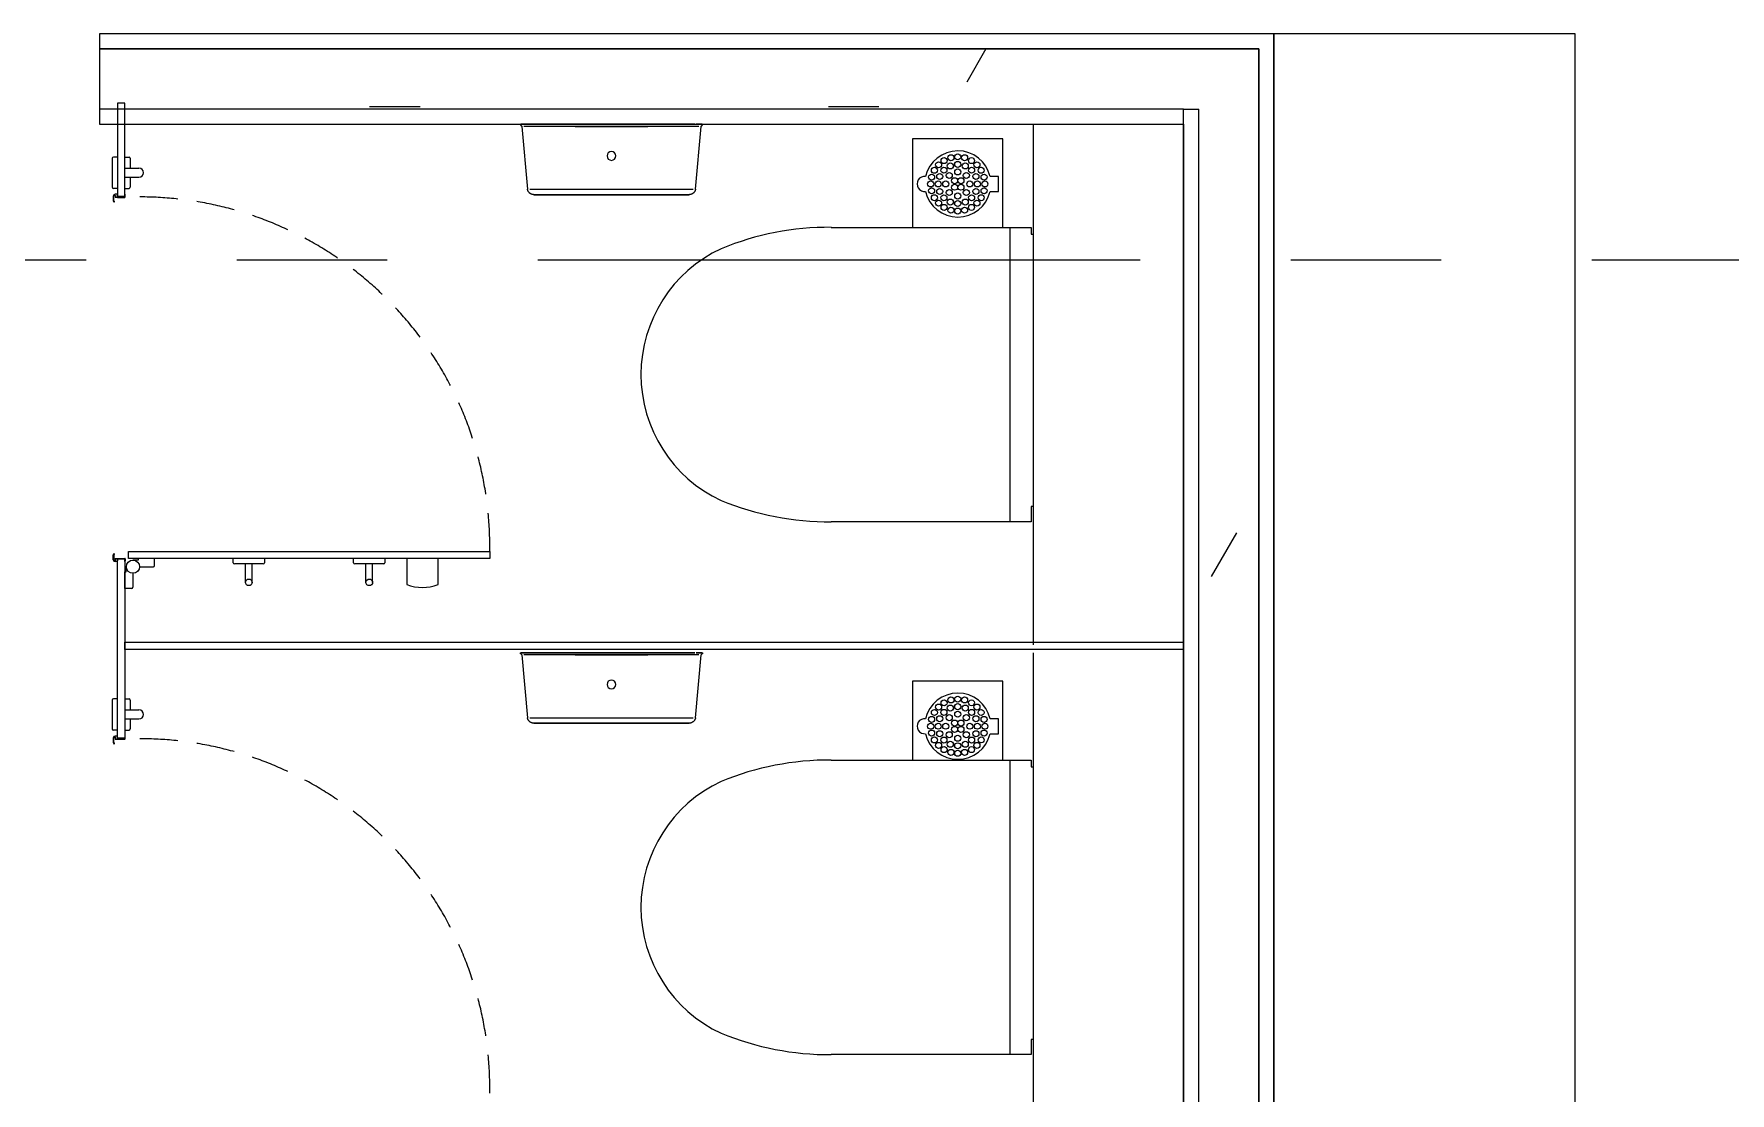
# Model space of a CAD drawing. Header units: millimetres. Extents: x -1834842 to 700335, y -490313101 to 518363.
# Drawn here: x -1238656 to -1235840, y 225785 to 227544 of the extents above; entities that cross this region are included whole.
import ezdxf

# ---------------------------------------------------------------- set-up
doc = ezdxf.new("R2010")
doc.units = ezdxf.units.MM
doc.header["$LTSCALE"] = 0.5
doc.linetypes.add('DASHED', pattern=[19.05, 12.7, -6.35])
doc.linetypes.add('IDA - Grid Line', pattern=[3500, 2000, -500, 500, -500])
doc.layers.get('0').update_dxf_attribs({"color": 8})
for name, color, linetype, lineweight in [('0-1', 8, 'Continuous', 5), ('A-_FURT----_E', 6, 'Continuous', 9), ('A-_WALL----_H-1', 7, 'Continuous', 9)]:
    doc.layers.add(name, color=color, linetype=linetype, lineweight=lineweight)
doc.layers.add('0-LOWER ROOF', color=7, linetype='Continuous')
for name, color, linetype, lineweight, true_color in [('A-_GENM----_M', 6, 'Continuous', 9, 0xff00ff), ('A-_WALL----_E', 6, 'Continuous', 9, 0xff00ff), ('A-_WALLPRTN_E-1', 6, 'Continuous', 18, 0xff00ff), ('M-_SANIFIXR_E', 6, 'Continuous', 9, 0xff00ff), ('S-_ANOTGRID_E-1', 9, 'IDA - Grid Line', 9, 0x808080)]:
    doc.layers.add(name, color=color, linetype=linetype, lineweight=lineweight, true_color=true_color)

# ---------------------------------------------------------------- blocks, each defined once
blk = doc.blocks.new('1599_DB_A_BLK3_1STGD_R21_rvt-2-BLK 2 LOWER ROOF PLAN')
at = {"color": 8}
for p, q in [((-164744.4, -123692.4), (-164756.4, -123692.4)), ((-164756.4, -123692.4), (-164756.4, -123848.9)), ((-164744.4, -123848.9), (-164744.4, -123692.4)), ((-164765.4, -123783.9), (-164765.4, -123831.9)), ((-164756.4, -123781.9), (-164763.4, -123781.9)), ((-164744.4, -123781.9), (-164737.4, -123781.9)), ((-164744.4, -123800.4), (-164720.9, -123800.4)), ((-164735.4, -123783.9), (-164735.4, -123800.4)), ((-164744.4, -123815.4), (-164720.9, -123815.4)), ((-164735.4, -123815.4), (-164735.4, -123831.9)), ((-164763.7, -123846.7), (-164763.7, -123854.7)), ((-164756.4, -123833.9), (-164763.4, -123833.9)), ((-164762.5, -123854.7), (-164762.5, -123847)), ((-164757.4, -123843.7), (-164760.7, -123843.7)), ((-164760.7, -123848.2), (-164760.7, -123848.7)), ((-164760.7, -123848.7), (-164744.2, -123848.7)), ((-164756.4, -123847.5), (-164756.4, -123844.7)), ((-164744.4, -123847.5), (-164756.4, -123847.5)), ((-164756.4, -123848.9), (-164744.4, -123848.9)), ((-164744.4, -123833.9), (-164737.4, -123833.9)), ((-164744.4, -123843.7), (-164744.4, -123847.5)), ((-164743.7, -123848.2), (-164743.7, -123844.7)), ((-164763.7, -124450.9), (-164763.7, -124442.9)), ((-164762.5, -124442.9), (-164762.5, -124450.6)), ((-164760.7, -124449.4), (-164760.7, -124448.9)), ((-164760.7, -124448.9), (-164744.2, -124448.9)), ((-164756.4, -124748.9), (-164756.4, -124448.9)), ((-164756.4, -124448.9), (-164744.4, -124448.9)), ((-164744.4, -124450.1), (-164756.4, -124450.1)), ((-164756.4, -124450.1), (-164756.4, -124452.9)), ((-164744.4, -124448.9), (-164744.4, -124748.9)), ((-164744.4, -124453.9), (-164744.4, -124450.1)), ((-164743.7, -124449.4), (-164743.7, -124452.9)), ((-164738.5, -124436.9), (-164138.5, -124436.9)), ((-164738.5, -124448.9), (-164738.5, -124436.9)), ((-164138.5, -124448.9), (-164738.5, -124448.9)), ((-164694.9, -124448.9), (-164722.4, -124448.9)), ((-164722.4, -124448.9), (-164722.4, -124451.3)), ((-164694.9, -124460.4), (-164694.9, -124448.9)), ((-164564.5, -124455.9), (-164564.5, -124448.9)), ((-164512.5, -124448.9), (-164512.5, -124455.9)), ((-164364.5, -124455.9), (-164364.5, -124448.9)), ((-164312.5, -124448.9), (-164312.5, -124455.9)), ((-164276.4, -124448.9), (-164276.4, -124491.9)), ((-164224.4, -124491.9), (-164224.4, -124448.9)), ((-164138.5, -124436.9), (-164138.5, -124448.9)), ((-164757.4, -124453.9), (-164760.7, -124453.9)), ((-164744.4, -124498.4), (-164744.4, -124470.9)), ((-164744.4, -124470.9), (-164742, -124470.9)), ((-164742, -124470.9), (-164742, -124462.4)), ((-164722.4, -124451.3), (-164730.9, -124451.3)), ((-164730.9, -124473.4), (-164730.9, -124496.4)), ((-164719.9, -124462.4), (-164696.9, -124462.4)), ((-164514.5, -124457.9), (-164562.5, -124457.9)), ((-164544, -124488.4), (-164544, -124457.9)), ((-164533, -124488.4), (-164533, -124457.9)), ((-164314.5, -124457.9), (-164362.5, -124457.9)), ((-164344, -124488.4), (-164344, -124457.9)), ((-164333, -124488.4), (-164333, -124457.9)), ((-164732.9, -124498.4), (-164744.4, -124498.4)), ((-164744.4, -124599.9), (-164744.4, -124587.9)), ((-164744.4, -124587.9), (-162986.4, -124587.9)), ((-162986.4, -124587.9), (-162986.4, -124599.9)), ((-162986.4, -124599.9), (-164744.4, -124599.9)), ((-164765.4, -124683.9), (-164765.4, -124731.9)), ((-164756.4, -124681.9), (-164763.4, -124681.9)), ((-164744.4, -124681.9), (-164737.4, -124681.9)), ((-164744.4, -124700.4), (-164720.9, -124700.4)), ((-164735.4, -124683.9), (-164735.4, -124700.4)), ((-164744.4, -124715.4), (-164720.9, -124715.4)), ((-164735.4, -124715.4), (-164735.4, -124731.9)), ((-164763.7, -124746.7), (-164763.7, -124754.7)), ((-164756.4, -124733.9), (-164763.4, -124733.9)), ((-164762.5, -124754.7), (-164762.5, -124747)), ((-164757.4, -124743.7), (-164760.7, -124743.7)), ((-164760.7, -124748.2), (-164760.7, -124748.7)), ((-164760.7, -124748.7), (-164744.2, -124748.7)), ((-164756.4, -124747.5), (-164756.4, -124744.7)), ((-164744.4, -124747.5), (-164756.4, -124747.5)), ((-164744.4, -124748.9), (-164756.4, -124748.9)), ((-164744.4, -124733.9), (-164737.4, -124733.9)), ((-164744.4, -124743.7), (-164744.4, -124747.5)), ((-164743.7, -124748.2), (-164743.7, -124744.7))]:
    blk.add_line(p, q, dxfattribs=at)
for centre, radius in [((-164730.9, -124462.4), 11), ((-164538.5, -124488.4), 5.5), ((-164338.5, -124488.4), 5.5)]:
    blk.add_circle(centre, radius, dxfattribs=at)
for centre, radius, start, end in [((-164763.4, -123783.9), 2, 90, 180), ((-164737.4, -123783.9), 2, 0, 90), ((-164720.9, -123807.9), 7.5, 270, 90), ((-164763.4, -123831.9), 2, 180, 270), ((-164760.7, -123846.7), 3, 90, 180), ((-164761.7, -123854.7), 2, 180, 245), ((-164760.8, -123847.5), 1.76, 86.1891, 163.3666), ((-164761.7, -123854.7), 0.8, 180, 245), ((-164762.3, -123856), 0.6, 245, 65), ((-164760.7, -123847), 1.25, 270, 90), ((-164757.4, -123844.7), 1, 0, 90), ((-164744.7, -123844.7), 1, 0, 72.5424), ((-164744.2, -123848.2), 0.5, 270, 0), ((-164737.4, -123831.9), 2, 270, 0), ((-164761.7, -124442.9), 2, 115, 180), ((-164760.7, -124450.9), 3, 180, 270), ((-164762.3, -124441.6), 0.6, 295, 115), ((-164761.7, -124442.9), 0.8, 115, 180), ((-164760.8, -124450.1), 1.76, 196.6334, 273.8109), ((-164760.7, -124450.6), 1.25, 270, 90), ((-164744.2, -124449.4), 0.5, 0, 90), ((-164757.4, -124452.9), 1, 270, 0), ((-164744.7, -124452.9), 1, 287.4576, 360), ((-164696.9, -124460.4), 2, 270, 0), ((-164562.5, -124455.9), 2, 180, 270), ((-164514.5, -124455.9), 2, 270, 0), ((-164362.5, -124455.9), 2, 180, 270), ((-164314.5, -124455.9), 2, 270, 0), ((-164732.9, -124496.4), 2, 270, 0), ((-164250.4, -124426.8), 70.1, 248.2289, 291.7711), ((-164763.4, -124683.9), 2, 90, 180), ((-164737.4, -124683.9), 2, 0, 90), ((-164720.9, -124707.9), 7.5, 270, 90), ((-164763.4, -124731.9), 2, 180, 270), ((-164737.4, -124731.9), 2, 270, 0), ((-164760.7, -124746.7), 3, 90, 180), ((-164761.7, -124754.7), 2, 180, 245), ((-164760.8, -124747.5), 1.76, 86.1891, 163.3666), ((-164761.7, -124754.7), 0.8, 180, 245), ((-164762.3, -124756), 0.6, 245, 65), ((-164760.7, -124747), 1.25, 270, 90), ((-164757.4, -124744.7), 1, 0, 90), ((-164744.7, -124744.7), 1, 0, 72.5424), ((-164744.2, -124748.2), 0.5, 270, 0)]:
    blk.add_arc(centre, radius, start, end, dxfattribs=at)
at = {"color": 8, "linetype": 'DASHED', "ltscale": 10}
for centre in [(-164719.2, -124429), (-164719.2, -125329)]:
    blk.add_arc(centre, 580.8, 359.2194, 92.5231, dxfattribs=at)
at = {"layer": 'A-_FURT----_E', "color": 8}
for p, q in [((-164088.6, -123727.4), (-164085, -123730.9)), ((-163936.4, -123727.4), (-164087, -123727.4)), ((-164087, -123727.4), (-163936.4, -123727.4)), ((-164085, -123730.9), (-164075.9, -123835.3)), ((-163936.4, -123730.9), (-164081.7, -123730.9)), ((-164073.2, -123730.4), (-164073.2, -123730.4)), ((-163996.9, -123730.9), (-163936.4, -123730.9)), ((-163936.4, -123727.4), (-163797.9, -123727.4)), ((-163797.9, -123727.4), (-163936.4, -123727.4)), ((-163936.4, -123730.9), (-163875.8, -123730.9)), ((-163791.1, -123730.9), (-163936.4, -123730.9)), ((-163799.5, -123730.4), (-163799.5, -123730.4)), ((-163796.8, -123835.3), (-163787.7, -123730.9)), ((-163796, -123727.4), (-163785.7, -123727.4)), ((-163785.7, -123727.4), (-163796, -123727.4)), ((-163787.7, -123730.9), (-163784.2, -123727.4)), ((-164075.8, -123835.7), (-164075.9, -123835.3)), ((-164075.7, -123836.1), (-164075.8, -123835.7)), ((-164075.6, -123836.6), (-164075.7, -123836.1)), ((-164075.5, -123837), (-164075.6, -123836.6)), ((-164075.3, -123837.4), (-164075.5, -123837)), ((-164075.2, -123837.8), (-164075.3, -123837.4)), ((-164075, -123838.2), (-164075.2, -123837.8)), ((-164074.8, -123838.6), (-164075, -123838.2)), ((-164074.6, -123839), (-164074.8, -123838.6)), ((-164074.3, -123839.3), (-164074.6, -123839)), ((-164074.1, -123839.7), (-164074.3, -123839.3)), ((-164073.8, -123840.1), (-164074.1, -123839.7)), ((-164073.6, -123840.4), (-164073.8, -123840.1)), ((-164073.3, -123840.7), (-164073.6, -123840.4)), ((-164073, -123841), (-164073.3, -123840.7)), ((-164072.7, -123841.4), (-164073, -123841)), ((-164072.3, -123841.7), (-164072.7, -123841.4)), ((-164072, -123841.9), (-164072.3, -123841.7)), ((-164072.1, -123835.3), (-163936.4, -123835.3)), ((-164071.7, -123842.2), (-164072, -123841.9)), ((-164071.3, -123842.5), (-164071.7, -123842.2)), ((-164070.9, -123842.7), (-164071.3, -123842.5)), ((-164070.6, -123842.9), (-164070.9, -123842.7)), ((-164070.2, -123843.1), (-164070.6, -123842.9)), ((-164069.8, -123843.3), (-164070.2, -123843.1)), ((-164069.4, -123843.5), (-164069.8, -123843.3)), ((-164069, -123843.7), (-164069.4, -123843.5)), ((-164068.6, -123843.8), (-164069, -123843.7)), ((-164068.2, -123843.9), (-164068.6, -123843.8)), ((-164067.7, -123844.1), (-164068.2, -123843.9)), ((-164067.3, -123844.2), (-164067.7, -123844.1)), ((-164066.9, -123844.2), (-164067.3, -123844.2)), ((-164066.4, -123844.3), (-164066.9, -123844.2)), ((-164066, -123844.3), (-164066.4, -123844.3)), ((-164065.6, -123844.4), (-164066, -123844.3)), ((-164065.1, -123844.4), (-164065.6, -123844.4)), ((-164065.1, -123844.4), (-164065, -123844.4)), ((-164065, -123844.4), (-164065.1, -123844.4)), ((-164065.1, -123844.4), (-164065.1, -123844.4)), ((-164065, -123844.4), (-164064.7, -123844.4)), ((-164064.6, -123844.4), (-164065, -123844.4)), ((-164064.7, -123844.4), (-164064.2, -123844.4)), ((-164064, -123844.4), (-164064.6, -123844.4)), ((-164064.2, -123844.4), (-164063.5, -123844.4)), ((-164063.2, -123844.4), (-164064, -123844.4)), ((-164063.5, -123844.4), (-164062.6, -123844.4)), ((-164062.3, -123844.4), (-164063.2, -123844.4)), ((-164062.6, -123844.4), (-164061.4, -123844.4)), ((-164061.1, -123844.4), (-164062.3, -123844.4)), ((-164061.4, -123844.4), (-164060.1, -123844.4)), ((-164059.7, -123844.4), (-164061.1, -123844.4)), ((-164060.1, -123844.4), (-164058.6, -123844.4)), ((-164058.1, -123844.4), (-164059.7, -123844.4)), ((-164058.6, -123844.4), (-164056.9, -123844.4)), ((-164056.4, -123844.4), (-164058.1, -123844.4)), ((-164056.9, -123844.4), (-164055, -123844.4)), ((-164054.4, -123844.4), (-164056.4, -123844.4)), ((-164055, -123844.4), (-164052.9, -123844.4)), ((-164052.3, -123844.4), (-164054.4, -123844.4)), ((-164052.9, -123844.4), (-164050.6, -123844.4)), ((-164049.9, -123844.4), (-164052.3, -123844.4)), ((-164050.6, -123844.4), (-164048.1, -123844.4)), ((-164047.4, -123844.4), (-164049.9, -123844.4)), ((-164048.1, -123844.4), (-164045.5, -123844.4)), ((-164044.7, -123844.4), (-164047.4, -123844.4)), ((-164045.5, -123844.4), (-164042.6, -123844.4)), ((-164041.8, -123844.4), (-164044.7, -123844.4)), ((-164042.6, -123844.4), (-164039.6, -123844.4)), ((-164038.8, -123844.4), (-164041.8, -123844.4)), ((-164039.6, -123844.4), (-164036.5, -123844.4)), ((-164035.6, -123844.4), (-164038.8, -123844.4)), ((-164036.5, -123844.4), (-164033.2, -123844.4)), ((-164032.2, -123844.4), (-164035.6, -123844.4)), ((-164033.2, -123844.4), (-164029.7, -123844.4)), ((-164028.7, -123844.4), (-164032.2, -123844.4)), ((-164029.7, -123844.4), (-164026.1, -123844.4)), ((-164025.1, -123844.4), (-164028.7, -123844.4)), ((-164026.1, -123844.4), (-164022.3, -123844.4)), ((-164021.3, -123844.4), (-164025.1, -123844.4)), ((-164022.3, -123844.4), (-164018.4, -123844.4)), ((-164017.3, -123844.4), (-164021.3, -123844.4)), ((-164018.4, -123844.4), (-164014.4, -123844.4)), ((-164013.3, -123844.4), (-164017.3, -123844.4)), ((-164014.4, -123844.4), (-164010.2, -123844.4)), ((-164009.1, -123844.4), (-164013.3, -123844.4)), ((-164010.2, -123844.4), (-164005.9, -123844.4)), ((-164004.8, -123844.4), (-164009.1, -123844.4)), ((-164005.9, -123844.4), (-164001.5, -123844.4)), ((-164000.3, -123844.4), (-164004.8, -123844.4)), ((-164001.5, -123844.4), (-163997.1, -123844.4)), ((-163995.8, -123844.4), (-164000.3, -123844.4)), ((-163997.1, -123844.4), (-163992.5, -123844.4)), ((-163991.2, -123844.4), (-163995.8, -123844.4)), ((-163992.5, -123844.4), (-163987.8, -123844.4)), ((-163986.5, -123844.4), (-163991.2, -123844.4)), ((-163987.8, -123844.4), (-163983, -123844.4)), ((-163981.7, -123844.4), (-163986.5, -123844.4)), ((-163983, -123844.4), (-163978.2, -123844.4)), ((-163976.9, -123844.4), (-163981.7, -123844.4)), ((-163978.2, -123844.4), (-163973.3, -123844.4)), ((-163972, -123844.4), (-163976.9, -123844.4)), ((-163973.3, -123844.4), (-163968.3, -123844.4)), ((-163967, -123844.4), (-163972, -123844.4)), ((-163968.3, -123844.4), (-163963.3, -123844.4)), ((-163962, -123844.4), (-163967, -123844.4)), ((-163963.3, -123844.4), (-163958.3, -123844.4)), ((-163956.9, -123844.4), (-163962, -123844.4)), ((-163958.3, -123844.4), (-163953.2, -123844.4)), ((-163951.8, -123844.4), (-163956.9, -123844.4)), ((-163953.2, -123844.4), (-163948, -123844.4)), ((-163946.7, -123844.4), (-163951.8, -123844.4)), ((-163948, -123844.4), (-163942.9, -123844.4)), ((-163941.5, -123844.4), (-163946.7, -123844.4)), ((-163942.9, -123844.4), (-163937.8, -123844.4)), ((-163936.4, -123844.4), (-163941.5, -123844.4)), ((-163937.8, -123844.4), (-163936.4, -123844.4)), ((-163936.4, -123835.3), (-163800.6, -123835.3)), ((-163935, -123844.4), (-163936.4, -123844.4)), ((-163936.4, -123844.4), (-163931.2, -123844.4)), ((-163929.8, -123844.4), (-163935, -123844.4)), ((-163931.2, -123844.4), (-163926.1, -123844.4)), ((-163924.7, -123844.4), (-163929.8, -123844.4)), ((-163926.1, -123844.4), (-163921, -123844.4)), ((-163919.6, -123844.4), (-163924.7, -123844.4)), ((-163921, -123844.4), (-163915.9, -123844.4)), ((-163914.5, -123844.4), (-163919.6, -123844.4)), ((-163915.9, -123844.4), (-163910.8, -123844.4)), ((-163909.4, -123844.4), (-163914.5, -123844.4)), ((-163910.8, -123844.4), (-163905.8, -123844.4)), ((-163904.4, -123844.4), (-163909.4, -123844.4)), ((-163905.8, -123844.4), (-163900.8, -123844.4)), ((-163899.5, -123844.4), (-163904.4, -123844.4)), ((-163900.8, -123844.4), (-163895.9, -123844.4)), ((-163894.6, -123844.4), (-163899.5, -123844.4)), ((-163895.9, -123844.4), (-163891, -123844.4)), ((-163889.7, -123844.4), (-163894.6, -123844.4)), ((-163891, -123844.4), (-163886.2, -123844.4)), ((-163885, -123844.4), (-163889.7, -123844.4)), ((-163886.2, -123844.4), (-163881.5, -123844.4)), ((-163880.3, -123844.4), (-163885, -123844.4)), ((-163881.5, -123844.4), (-163876.9, -123844.4)), ((-163875.7, -123844.4), (-163880.3, -123844.4)), ((-163876.9, -123844.4), (-163872.4, -123844.4)), ((-163871.2, -123844.4), (-163875.7, -123844.4)), ((-163872.4, -123844.4), (-163868, -123844.4)), ((-163866.8, -123844.4), (-163871.2, -123844.4)), ((-163868, -123844.4), (-163863.7, -123844.4)), ((-163862.5, -123844.4), (-163866.8, -123844.4)), ((-163863.7, -123844.4), (-163859.5, -123844.4)), ((-163858.4, -123844.4), (-163862.5, -123844.4)), ((-163859.5, -123844.4), (-163855.4, -123844.4)), ((-163854.3, -123844.4), (-163858.4, -123844.4)), ((-163855.4, -123844.4), (-163851.5, -123844.4)), ((-163850.4, -123844.4), (-163854.3, -123844.4)), ((-163851.5, -123844.4), (-163847.7, -123844.4)), ((-163846.7, -123844.4), (-163850.4, -123844.4)), ((-163847.7, -123844.4), (-163844, -123844.4)), ((-163843, -123844.4), (-163846.7, -123844.4)), ((-163844, -123844.4), (-163840.5, -123844.4)), ((-163839.6, -123844.4), (-163843, -123844.4)), ((-163840.5, -123844.4), (-163837.1, -123844.4)), ((-163836.3, -123844.4), (-163839.6, -123844.4)), ((-163837.1, -123844.4), (-163833.9, -123844.4)), ((-163833.1, -123844.4), (-163836.3, -123844.4)), ((-163833.9, -123844.4), (-163830.9, -123844.4)), ((-163830.1, -123844.4), (-163833.1, -123844.4)), ((-163830.9, -123844.4), (-163828, -123844.4)), ((-163827.3, -123844.4), (-163830.1, -123844.4)), ((-163828, -123844.4), (-163825.3, -123844.4)), ((-163824.6, -123844.4), (-163827.3, -123844.4)), ((-163825.3, -123844.4), (-163822.8, -123844.4)), ((-163822.2, -123844.4), (-163824.6, -123844.4)), ((-163822.8, -123844.4), (-163820.5, -123844.4)), ((-163819.9, -123844.4), (-163822.2, -123844.4)), ((-163820.5, -123844.4), (-163818.3, -123844.4)), ((-163817.8, -123844.4), (-163819.9, -123844.4)), ((-163818.3, -123844.4), (-163816.4, -123844.4)), ((-163815.9, -123844.4), (-163817.8, -123844.4)), ((-163816.4, -123844.4), (-163814.6, -123844.4)), ((-163814.2, -123844.4), (-163815.9, -123844.4)), ((-163814.6, -123844.4), (-163813, -123844.4)), ((-163812.6, -123844.4), (-163814.2, -123844.4)), ((-163813, -123844.4), (-163811.6, -123844.4)), ((-163811.3, -123844.4), (-163812.6, -123844.4)), ((-163811.6, -123844.4), (-163810.5, -123844.4)), ((-163810.2, -123844.4), (-163811.3, -123844.4)), ((-163810.5, -123844.4), (-163809.5, -123844.4)), ((-163809.3, -123844.4), (-163810.2, -123844.4)), ((-163809.5, -123844.4), (-163808.7, -123844.4)), ((-163808.5, -123844.4), (-163809.3, -123844.4)), ((-163808.7, -123844.4), (-163808.2, -123844.4)), ((-163808, -123844.4), (-163808.5, -123844.4)), ((-163808.2, -123844.4), (-163807.8, -123844.4)), ((-163807.7, -123844.4), (-163808, -123844.4)), ((-163807.8, -123844.4), (-163807.6, -123844.4)), ((-163807.6, -123844.4), (-163807.7, -123844.4)), ((-163807.6, -123844.4), (-163807.6, -123844.4)), ((-163807.2, -123844.4), (-163807.6, -123844.4)), ((-163806.8, -123844.3), (-163807.2, -123844.4)), ((-163806.4, -123844.3), (-163806.8, -123844.3)), ((-163805.9, -123844.2), (-163806.4, -123844.3)), ((-163805.5, -123844.2), (-163805.9, -123844.2)), ((-163805.1, -123844.1), (-163805.5, -123844.2)), ((-163804.6, -123844), (-163805.1, -123844.1)), ((-163804.2, -123843.8), (-163804.6, -123844)), ((-163803.8, -123843.7), (-163804.2, -123843.8)), ((-163803.4, -123843.5), (-163803.8, -123843.7)), ((-163803, -123843.3), (-163803.4, -123843.5)), ((-163802.6, -123843.2), (-163803, -123843.3)), ((-163802.2, -123842.9), (-163802.6, -123843.2)), ((-163801.8, -123842.7), (-163802.2, -123842.9)), ((-163801.5, -123842.5), (-163801.8, -123842.7)), ((-163801.1, -123842.2), (-163801.5, -123842.5)), ((-163800.8, -123842), (-163801.1, -123842.2)), ((-163800.4, -123841.7), (-163800.8, -123842)), ((-163800.1, -123841.4), (-163800.4, -123841.7)), ((-163799.8, -123841.1), (-163800.1, -123841.4)), ((-163799.5, -123840.8), (-163799.8, -123841.1)), ((-163799.2, -123840.4), (-163799.5, -123840.8)), ((-163798.9, -123840.1), (-163799.2, -123840.4)), ((-163798.7, -123839.7), (-163798.9, -123840.1)), ((-163798.4, -123839.4), (-163798.7, -123839.7)), ((-163798.2, -123839), (-163798.4, -123839.4)), ((-163798, -123838.6), (-163798.2, -123839)), ((-163797.8, -123838.2), (-163798, -123838.6)), ((-163797.6, -123837.8), (-163797.8, -123838.2)), ((-163797.4, -123837.4), (-163797.6, -123837.8)), ((-163797.3, -123837), (-163797.4, -123837.4)), ((-163797.1, -123836.6), (-163797.3, -123837)), ((-163797, -123836.2), (-163797.1, -123836.6)), ((-163796.9, -123835.7), (-163797, -123836.2)), ((-163796.8, -123835.3), (-163796.9, -123835.7)), ((-164088.6, -124605.4), (-164085, -124608.9)), ((-163936.4, -124605.4), (-164087, -124605.4)), ((-164087, -124605.4), (-163936.4, -124605.4)), ((-164085, -124608.9), (-164075.9, -124713.3)), ((-163936.4, -124608.9), (-164081.7, -124608.9)), ((-164073.2, -124608.4), (-164073.2, -124608.4)), ((-163996.9, -124608.9), (-163936.4, -124608.9)), ((-163936.4, -124605.4), (-163797.9, -124605.4)), ((-163797.9, -124605.4), (-163936.4, -124605.4)), ((-163936.4, -124608.9), (-163875.8, -124608.9)), ((-163791.1, -124608.9), (-163936.4, -124608.9)), ((-163799.5, -124608.4), (-163799.5, -124608.4)), ((-163796.8, -124713.3), (-163787.7, -124608.9)), ((-163796, -124605.4), (-163785.7, -124605.4)), ((-163785.7, -124605.4), (-163796, -124605.4)), ((-163787.7, -124608.9), (-163784.2, -124605.4)), ((-164075.8, -124713.7), (-164075.9, -124713.3)), ((-164075.7, -124714.1), (-164075.8, -124713.7)), ((-164075.6, -124714.6), (-164075.7, -124714.1)), ((-164075.5, -124715), (-164075.6, -124714.6)), ((-164075.3, -124715.4), (-164075.5, -124715)), ((-164075.2, -124715.8), (-164075.3, -124715.4)), ((-164075, -124716.2), (-164075.2, -124715.8)), ((-164074.8, -124716.6), (-164075, -124716.2)), ((-164074.6, -124717), (-164074.8, -124716.6)), ((-164074.3, -124717.3), (-164074.6, -124717)), ((-164074.1, -124717.7), (-164074.3, -124717.3)), ((-164073.8, -124718.1), (-164074.1, -124717.7)), ((-164073.6, -124718.4), (-164073.8, -124718.1)), ((-164073.3, -124718.7), (-164073.6, -124718.4)), ((-164073, -124719), (-164073.3, -124718.7)), ((-164072.7, -124719.4), (-164073, -124719)), ((-164072.3, -124719.7), (-164072.7, -124719.4)), ((-164072, -124719.9), (-164072.3, -124719.7)), ((-164072.1, -124713.3), (-163936.4, -124713.3)), ((-164071.7, -124720.2), (-164072, -124719.9)), ((-164071.3, -124720.5), (-164071.7, -124720.2)), ((-164070.9, -124720.7), (-164071.3, -124720.5)), ((-164070.6, -124720.9), (-164070.9, -124720.7)), ((-164070.2, -124721.1), (-164070.6, -124720.9)), ((-164069.8, -124721.3), (-164070.2, -124721.1)), ((-164069.4, -124721.5), (-164069.8, -124721.3)), ((-164069, -124721.7), (-164069.4, -124721.5)), ((-164068.6, -124721.8), (-164069, -124721.7)), ((-164068.2, -124721.9), (-164068.6, -124721.8)), ((-164067.7, -124722.1), (-164068.2, -124721.9)), ((-164067.3, -124722.2), (-164067.7, -124722.1)), ((-164066.9, -124722.2), (-164067.3, -124722.2)), ((-164066.4, -124722.3), (-164066.9, -124722.2)), ((-164066, -124722.3), (-164066.4, -124722.3)), ((-164065.6, -124722.4), (-164066, -124722.3)), ((-164065.1, -124722.4), (-164065.6, -124722.4)), ((-164065.1, -124722.4), (-164065, -124722.4)), ((-164065, -124722.4), (-164065.1, -124722.4)), ((-164065.1, -124722.4), (-164065.1, -124722.4)), ((-164065, -124722.4), (-164064.7, -124722.4)), ((-164064.6, -124722.4), (-164065, -124722.4)), ((-164064.7, -124722.4), (-164064.2, -124722.4)), ((-164064, -124722.4), (-164064.6, -124722.4)), ((-164064.2, -124722.4), (-164063.5, -124722.4)), ((-164063.2, -124722.4), (-164064, -124722.4)), ((-164063.5, -124722.4), (-164062.6, -124722.4)), ((-164062.3, -124722.4), (-164063.2, -124722.4)), ((-164062.6, -124722.4), (-164061.4, -124722.4)), ((-164061.1, -124722.4), (-164062.3, -124722.4)), ((-164061.4, -124722.4), (-164060.1, -124722.4)), ((-164059.7, -124722.4), (-164061.1, -124722.4)), ((-164060.1, -124722.4), (-164058.6, -124722.4)), ((-164058.1, -124722.4), (-164059.7, -124722.4)), ((-164058.6, -124722.4), (-164056.9, -124722.4)), ((-164056.4, -124722.4), (-164058.1, -124722.4)), ((-164056.9, -124722.4), (-164055, -124722.4)), ((-164054.4, -124722.4), (-164056.4, -124722.4)), ((-164055, -124722.4), (-164052.9, -124722.4)), ((-164052.3, -124722.4), (-164054.4, -124722.4)), ((-164052.9, -124722.4), (-164050.6, -124722.4)), ((-164049.9, -124722.4), (-164052.3, -124722.4)), ((-164050.6, -124722.4), (-164048.1, -124722.4)), ((-164047.4, -124722.4), (-164049.9, -124722.4)), ((-164048.1, -124722.4), (-164045.5, -124722.4)), ((-164044.7, -124722.4), (-164047.4, -124722.4)), ((-164045.5, -124722.4), (-164042.6, -124722.4)), ((-164041.8, -124722.4), (-164044.7, -124722.4)), ((-164042.6, -124722.4), (-164039.6, -124722.4)), ((-164038.8, -124722.4), (-164041.8, -124722.4)), ((-164039.6, -124722.4), (-164036.5, -124722.4)), ((-164035.6, -124722.4), (-164038.8, -124722.4)), ((-164036.5, -124722.4), (-164033.2, -124722.4)), ((-164032.2, -124722.4), (-164035.6, -124722.4)), ((-164033.2, -124722.4), (-164029.7, -124722.4)), ((-164028.7, -124722.4), (-164032.2, -124722.4)), ((-164029.7, -124722.4), (-164026.1, -124722.4)), ((-164025.1, -124722.4), (-164028.7, -124722.4)), ((-164026.1, -124722.4), (-164022.3, -124722.4)), ((-164021.3, -124722.4), (-164025.1, -124722.4)), ((-164022.3, -124722.4), (-164018.4, -124722.4)), ((-164017.3, -124722.4), (-164021.3, -124722.4)), ((-164018.4, -124722.4), (-164014.4, -124722.4)), ((-164013.3, -124722.4), (-164017.3, -124722.4)), ((-164014.4, -124722.4), (-164010.2, -124722.4)), ((-164009.1, -124722.4), (-164013.3, -124722.4)), ((-164010.2, -124722.4), (-164005.9, -124722.4)), ((-164004.8, -124722.4), (-164009.1, -124722.4)), ((-164005.9, -124722.4), (-164001.5, -124722.4)), ((-164000.3, -124722.4), (-164004.8, -124722.4)), ((-164001.5, -124722.4), (-163997.1, -124722.4)), ((-163995.8, -124722.4), (-164000.3, -124722.4)), ((-163997.1, -124722.4), (-163992.5, -124722.4)), ((-163991.2, -124722.4), (-163995.8, -124722.4)), ((-163992.5, -124722.4), (-163987.8, -124722.4)), ((-163986.5, -124722.4), (-163991.2, -124722.4)), ((-163987.8, -124722.4), (-163983, -124722.4)), ((-163981.7, -124722.4), (-163986.5, -124722.4)), ((-163983, -124722.4), (-163978.2, -124722.4)), ((-163976.9, -124722.4), (-163981.7, -124722.4)), ((-163978.2, -124722.4), (-163973.3, -124722.4)), ((-163972, -124722.4), (-163976.9, -124722.4)), ((-163973.3, -124722.4), (-163968.3, -124722.4)), ((-163967, -124722.4), (-163972, -124722.4)), ((-163968.3, -124722.4), (-163963.3, -124722.4)), ((-163962, -124722.4), (-163967, -124722.4)), ((-163963.3, -124722.4), (-163958.3, -124722.4)), ((-163956.9, -124722.4), (-163962, -124722.4)), ((-163958.3, -124722.4), (-163953.2, -124722.4)), ((-163951.8, -124722.4), (-163956.9, -124722.4)), ((-163953.2, -124722.4), (-163948, -124722.4)), ((-163946.7, -124722.4), (-163951.8, -124722.4)), ((-163948, -124722.4), (-163942.9, -124722.4)), ((-163941.5, -124722.4), (-163946.7, -124722.4)), ((-163942.9, -124722.4), (-163937.8, -124722.4)), ((-163936.4, -124722.4), (-163941.5, -124722.4)), ((-163937.8, -124722.4), (-163936.4, -124722.4)), ((-163936.4, -124713.3), (-163800.6, -124713.3)), ((-163935, -124722.4), (-163936.4, -124722.4)), ((-163936.4, -124722.4), (-163931.2, -124722.4)), ((-163929.8, -124722.4), (-163935, -124722.4)), ((-163931.2, -124722.4), (-163926.1, -124722.4)), ((-163924.7, -124722.4), (-163929.8, -124722.4)), ((-163926.1, -124722.4), (-163921, -124722.4)), ((-163919.6, -124722.4), (-163924.7, -124722.4)), ((-163921, -124722.4), (-163915.9, -124722.4)), ((-163914.5, -124722.4), (-163919.6, -124722.4)), ((-163915.9, -124722.4), (-163910.8, -124722.4)), ((-163909.4, -124722.4), (-163914.5, -124722.4)), ((-163910.8, -124722.4), (-163905.8, -124722.4)), ((-163904.4, -124722.4), (-163909.4, -124722.4)), ((-163905.8, -124722.4), (-163900.8, -124722.4)), ((-163899.5, -124722.4), (-163904.4, -124722.4)), ((-163900.8, -124722.4), (-163895.9, -124722.4)), ((-163894.6, -124722.4), (-163899.5, -124722.4)), ((-163895.9, -124722.4), (-163891, -124722.4)), ((-163889.7, -124722.4), (-163894.6, -124722.4)), ((-163891, -124722.4), (-163886.2, -124722.4)), ((-163885, -124722.4), (-163889.7, -124722.4)), ((-163886.2, -124722.4), (-163881.5, -124722.4)), ((-163880.3, -124722.4), (-163885, -124722.4)), ((-163881.5, -124722.4), (-163876.9, -124722.4)), ((-163875.7, -124722.4), (-163880.3, -124722.4)), ((-163876.9, -124722.4), (-163872.4, -124722.4)), ((-163871.2, -124722.4), (-163875.7, -124722.4)), ((-163872.4, -124722.4), (-163868, -124722.4)), ((-163866.8, -124722.4), (-163871.2, -124722.4)), ((-163868, -124722.4), (-163863.7, -124722.4)), ((-163862.5, -124722.4), (-163866.8, -124722.4)), ((-163863.7, -124722.4), (-163859.5, -124722.4)), ((-163858.4, -124722.4), (-163862.5, -124722.4)), ((-163859.5, -124722.4), (-163855.4, -124722.4)), ((-163854.3, -124722.4), (-163858.4, -124722.4)), ((-163855.4, -124722.4), (-163851.5, -124722.4)), ((-163850.4, -124722.4), (-163854.3, -124722.4)), ((-163851.5, -124722.4), (-163847.7, -124722.4)), ((-163846.7, -124722.4), (-163850.4, -124722.4)), ((-163847.7, -124722.4), (-163844, -124722.4)), ((-163843, -124722.4), (-163846.7, -124722.4)), ((-163844, -124722.4), (-163840.5, -124722.4)), ((-163839.6, -124722.4), (-163843, -124722.4)), ((-163840.5, -124722.4), (-163837.1, -124722.4)), ((-163836.3, -124722.4), (-163839.6, -124722.4)), ((-163837.1, -124722.4), (-163833.9, -124722.4)), ((-163833.1, -124722.4), (-163836.3, -124722.4)), ((-163833.9, -124722.4), (-163830.9, -124722.4)), ((-163830.1, -124722.4), (-163833.1, -124722.4)), ((-163830.9, -124722.4), (-163828, -124722.4)), ((-163827.3, -124722.4), (-163830.1, -124722.4)), ((-163828, -124722.4), (-163825.3, -124722.4)), ((-163824.6, -124722.4), (-163827.3, -124722.4)), ((-163825.3, -124722.4), (-163822.8, -124722.4)), ((-163822.2, -124722.4), (-163824.6, -124722.4)), ((-163822.8, -124722.4), (-163820.5, -124722.4)), ((-163819.9, -124722.4), (-163822.2, -124722.4)), ((-163820.5, -124722.4), (-163818.3, -124722.4)), ((-163817.8, -124722.4), (-163819.9, -124722.4)), ((-163818.3, -124722.4), (-163816.4, -124722.4)), ((-163815.9, -124722.4), (-163817.8, -124722.4)), ((-163816.4, -124722.4), (-163814.6, -124722.4)), ((-163814.2, -124722.4), (-163815.9, -124722.4)), ((-163814.6, -124722.4), (-163813, -124722.4)), ((-163812.6, -124722.4), (-163814.2, -124722.4)), ((-163813, -124722.4), (-163811.6, -124722.4)), ((-163811.3, -124722.4), (-163812.6, -124722.4)), ((-163811.6, -124722.4), (-163810.5, -124722.4)), ((-163810.2, -124722.4), (-163811.3, -124722.4)), ((-163810.5, -124722.4), (-163809.5, -124722.4)), ((-163809.3, -124722.4), (-163810.2, -124722.4)), ((-163809.5, -124722.4), (-163808.7, -124722.4)), ((-163808.5, -124722.4), (-163809.3, -124722.4)), ((-163808.7, -124722.4), (-163808.2, -124722.4)), ((-163808, -124722.4), (-163808.5, -124722.4)), ((-163808.2, -124722.4), (-163807.8, -124722.4)), ((-163807.7, -124722.4), (-163808, -124722.4)), ((-163807.8, -124722.4), (-163807.6, -124722.4)), ((-163807.6, -124722.4), (-163807.7, -124722.4)), ((-163807.6, -124722.4), (-163807.6, -124722.4)), ((-163807.2, -124722.4), (-163807.6, -124722.4)), ((-163806.8, -124722.3), (-163807.2, -124722.4)), ((-163806.4, -124722.3), (-163806.8, -124722.3)), ((-163805.9, -124722.2), (-163806.4, -124722.3)), ((-163805.5, -124722.2), (-163805.9, -124722.2)), ((-163805.1, -124722.1), (-163805.5, -124722.2)), ((-163804.6, -124722), (-163805.1, -124722.1)), ((-163804.2, -124721.8), (-163804.6, -124722)), ((-163803.8, -124721.7), (-163804.2, -124721.8)), ((-163803.4, -124721.5), (-163803.8, -124721.7)), ((-163803, -124721.3), (-163803.4, -124721.5)), ((-163802.6, -124721.2), (-163803, -124721.3)), ((-163802.2, -124720.9), (-163802.6, -124721.2)), ((-163801.8, -124720.7), (-163802.2, -124720.9)), ((-163801.5, -124720.5), (-163801.8, -124720.7)), ((-163801.1, -124720.2), (-163801.5, -124720.5)), ((-163800.8, -124720), (-163801.1, -124720.2)), ((-163800.4, -124719.7), (-163800.8, -124720)), ((-163800.1, -124719.4), (-163800.4, -124719.7)), ((-163799.8, -124719.1), (-163800.1, -124719.4)), ((-163799.5, -124718.8), (-163799.8, -124719.1)), ((-163799.2, -124718.4), (-163799.5, -124718.8)), ((-163798.9, -124718.1), (-163799.2, -124718.4)), ((-163798.7, -124717.7), (-163798.9, -124718.1)), ((-163798.4, -124717.4), (-163798.7, -124717.7)), ((-163798.2, -124717), (-163798.4, -124717.4)), ((-163798, -124716.6), (-163798.2, -124717)), ((-163797.8, -124716.2), (-163798, -124716.6)), ((-163797.6, -124715.8), (-163797.8, -124716.2)), ((-163797.4, -124715.4), (-163797.6, -124715.8)), ((-163797.3, -124715), (-163797.4, -124715.4)), ((-163797.1, -124714.6), (-163797.3, -124715)), ((-163797, -124714.2), (-163797.1, -124714.6)), ((-163796.9, -124713.7), (-163797, -124714.2)), ((-163796.8, -124713.3), (-163796.9, -124713.7))]:
    blk.add_line(p, q, dxfattribs=at)
for centre, start, end in [((-163936.4, -123780), 0, 180), ((-163936.4, -123780), 180, 0), ((-163936.4, -124658), 0, 180), ((-163936.4, -124658), 180, 0)]:
    blk.add_arc(centre, 7.38, start, end, dxfattribs=at)
at = {"layer": 'A-_GENM----_M', "color": 8}
for p, q in [((-162336.4, -123577.4), (-162836.4, -123577.4)), ((-162836.4, -123577.4), (-162836.4, -126427.4)), ((-162336.4, -126427.4), (-162336.4, -123577.4)), ((-162986.4, -126392.4), (-162986.4, -123702.4)), ((-163236.4, -123727.4), (-163236.4, -124592.4)), ((-163236.4, -124605.4), (-163236.4, -125492.4))]:
    blk.add_line(p, q, dxfattribs=at)
at = {"layer": 'A-_WALL----_E', "color": 8}
for p, q in [((-162986.4, -123702.4), (-164786.4, -123702.4)), ((-162986.4, -123702.4), (-162961.4, -123702.4)), ((-162961.4, -126417.4), (-162961.4, -123702.4))]:
    blk.add_line(p, q, dxfattribs=at)
at = {"layer": 'A-_WALL----_H-1', "color": 8}
for p, q in [((-163314.8, -123602.4), (-163346.6, -123657.5)), ((-164338, -123698), (-164254.2, -123698)), ((-163576, -123698), (-163492.2, -123698)), ((-162898.8, -124405.9), (-162940.7, -124478.5))]:
    blk.add_line(p, q, dxfattribs=at)
at = {"layer": 'A-_WALLPRTN_E-1', "color": 8}
for p, q in [((-162836.4, -123577.4), (-164786.4, -123577.4)), ((-164786.4, -123577.4), (-164786.4, -123602.4)), ((-162836.4, -123602.4), (-162836.4, -123577.4)), ((-162986.4, -123602.4), (-164786.4, -123602.4)), ((-164786.4, -123602.4), (-164786.4, -123727.4)), ((-164786.4, -123602.4), (-162861.4, -123602.4)), ((-162961.4, -123602.4), (-162986.4, -123602.4)), ((-162861.4, -123602.4), (-162961.4, -123602.4)), ((-162861.4, -130142.4), (-162861.4, -123602.4)), ((-162861.4, -123602.4), (-162861.4, -130142.4)), ((-162836.4, -130142.4), (-162836.4, -123602.4)), ((-164786.4, -123727.4), (-162986.4, -123727.4)), ((-162986.4, -123727.4), (-162986.4, -126392.4))]:
    blk.add_line(p, q, dxfattribs=at)
at = {"layer": 'M-_SANIFIXR_E', "color": 8}
for p, q in [((-163286.4, -123751.6), (-163436.4, -123751.6)), ((-163436.4, -123751.6), (-163436.4, -123898.9)), ((-163286.4, -123898.7), (-163286.4, -123751.6)), ((-163293.9, -123814.1), (-163307.8, -123814.1)), ((-163293.9, -123839.1), (-163293.9, -123814.1)), ((-163307.8, -123839.1), (-163293.9, -123839.1)), ((-163571.6, -123898.7), (-163239.5, -123898.7)), ((-163275.1, -123899.3), (-163275.1, -124386.8)), ((-163274.4, -123899.3), (-163275.1, -123899.3)), ((-163274.4, -124386.8), (-163274.4, -123899.3)), ((-163239.5, -123898.7), (-163239.5, -123910.1)), ((-163239.5, -123910.1), (-163236.4, -123910.1)), ((-163239.5, -124362.6), (-163239.5, -124387.9)), ((-163236.4, -124362.6), (-163239.5, -124362.6)), ((-163239.5, -124387.9), (-163571.6, -124387.9)), ((-163275.1, -124386.8), (-163274.4, -124386.8)), ((-163286.4, -124652.4), (-163436.4, -124652.4)), ((-163436.4, -124652.4), (-163436.4, -124783.9)), ((-163286.4, -124783.7), (-163286.4, -124652.4)), ((-163293.9, -124714.9), (-163307.8, -124714.9)), ((-163293.9, -124739.9), (-163293.9, -124714.9)), ((-163307.8, -124739.9), (-163293.9, -124739.9)), ((-163571.6, -124783.7), (-163239.5, -124783.7)), ((-163275.1, -124784.3), (-163275.1, -125271.8)), ((-163274.4, -124784.3), (-163275.1, -124784.3)), ((-163274.4, -125271.8), (-163274.4, -124784.3)), ((-163239.5, -124783.7), (-163239.5, -124795.1)), ((-163239.5, -124795.1), (-163236.4, -124795.1)), ((-163239.5, -125247.6), (-163239.5, -125272.9)), ((-163236.4, -125247.6), (-163239.5, -125247.6)), ((-163239.5, -125272.9), (-163571.6, -125272.9)), ((-163275.1, -125271.8), (-163274.4, -125271.8))]:
    blk.add_line(p, q, dxfattribs=at)
for centre in [(-163400.2, -123803.9), (-163393.2, -123794.8), (-163384.4, -123803.7), (-163384.2, -123787.8), (-163373.8, -123796.6), (-163372.8, -123783.1), (-163361.4, -123781.6), (-163361.4, -123794.1), (-163361.4, -123806.6), (-163350, -123783.1), (-163348.9, -123796.6), (-163338.6, -123787.8), (-163338.4, -123803.7), (-163329.6, -123794.8), (-163322.6, -123803.9), (-163406.4, -123826.6), (-163404.9, -123815.3), (-163393.9, -123826.6), (-163391.4, -123814.2), (-163381.4, -123826.6), (-163375.5, -123812.5), (-163366.7, -123821.3), (-163366.7, -123832), (-163356.1, -123821.3), (-163356.1, -123832), (-163347.2, -123812.5), (-163341.4, -123826.6), (-163331.3, -123814.2), (-163328.9, -123826.6), (-163317.8, -123815.3), (-163316.4, -123826.6), (-163404.9, -123838), (-163400.2, -123849.4), (-163393.2, -123858.5), (-163391.4, -123839.1), (-163384.4, -123849.6), (-163375.5, -123840.8), (-163373.8, -123856.7), (-163361.4, -123846.6), (-163361.4, -123859.1), (-163348.9, -123856.7), (-163347.2, -123840.8), (-163338.4, -123849.6), (-163331.3, -123839.1), (-163329.6, -123858.5), (-163322.5, -123849.4), (-163317.8, -123838), (-163384.1, -123865.5), (-163372.7, -123870.2), (-163361.4, -123871.6), (-163350, -123870.2), (-163338.6, -123865.5), (-163400.2, -124704.6), (-163393.2, -124695.6), (-163384.4, -124704.4), (-163384.2, -124688.6), (-163373.8, -124697.3), (-163372.8, -124683.8), (-163361.4, -124682.4), (-163361.4, -124694.9), (-163361.4, -124707.4), (-163350, -124683.8), (-163348.9, -124697.3), (-163338.6, -124688.5), (-163338.4, -124704.4), (-163329.6, -124695.6), (-163322.6, -124704.6), (-163406.4, -124727.4), (-163404.9, -124716), (-163393.9, -124727.4), (-163391.4, -124714.9), (-163381.4, -124727.4), (-163375.5, -124713.2), (-163366.7, -124722.1), (-163366.7, -124732.7), (-163356.1, -124722.1), (-163356.1, -124732.7), (-163347.2, -124713.2), (-163341.4, -124727.4), (-163331.3, -124714.9), (-163328.9, -124727.4), (-163317.8, -124716), (-163316.4, -124727.4), (-163404.9, -124738.8), (-163400.2, -124750.2), (-163393.2, -124759.2), (-163391.4, -124739.8), (-163384.4, -124750.4), (-163375.5, -124741.5), (-163373.8, -124757.4), (-163361.4, -124747.4), (-163361.4, -124759.9), (-163348.9, -124757.4), (-163347.2, -124741.5), (-163338.4, -124750.4), (-163331.3, -124739.8), (-163329.6, -124759.2), (-163322.5, -124750.1), (-163317.8, -124738.7), (-163384.1, -124766.2), (-163372.7, -124770.9), (-163361.4, -124772.4), (-163350, -124770.9), (-163338.6, -124766.2)]:
    blk.add_circle(centre, 5, dxfattribs=at)
for centre, radius, start, end in [((-163361.4, -123826.6), 55, 13.1366, 166.95), ((-163416.4, -123826.6), 12.5, 83.475, 276.525), ((-163361.4, -123826.6), 55, 193.05, 346.8634), ((-163574.9, -124369.1), 470.5, 89.6016, 112.4039), ((-163656.8, -124143.3), 230.7, 114.9793, 245.0207), ((-163574.9, -123917.4), 470.5, 247.5961, 270.3984), ((-163361.4, -124727.4), 55, 13.1366, 166.95), ((-163416.4, -124727.4), 12.5, 83.475, 276.525), ((-163361.4, -124727.4), 55, 193.05, 346.8634), ((-163574.9, -125254.1), 470.5, 89.6016, 112.4039), ((-163656.8, -125028.3), 230.7, 114.9793, 245.0207), ((-163574.9, -124802.4), 470.5, 247.5961, 270.3984)]:
    blk.add_arc(centre, radius, start, end, dxfattribs=at)
blk = doc.blocks.new('BLK2-LOWER ROOF')
at = {"layer": 'S-_ANOTGRID_E-1', "color": 8}
blk.add_line((-85262, -123952.4), (-54403.5, -123952.4), dxfattribs=at)
at = {"layer": '0-1'}
blk.add_blockref('1599_DB_A_BLK3_1STGD_R21_rvt-2-BLK 2 LOWER ROOF PLAN', (89296.6, 0), dxfattribs=at)

msp = doc.modelspace()

# ---------------------------------------------------------------- block references
at = {"layer": '0-LOWER ROOF', "color": 6}
msp.add_blockref('BLK2-LOWER ROOF', (-1163057.1, 351121.7), dxfattribs=at)

doc.saveas('drawing.dxf')
